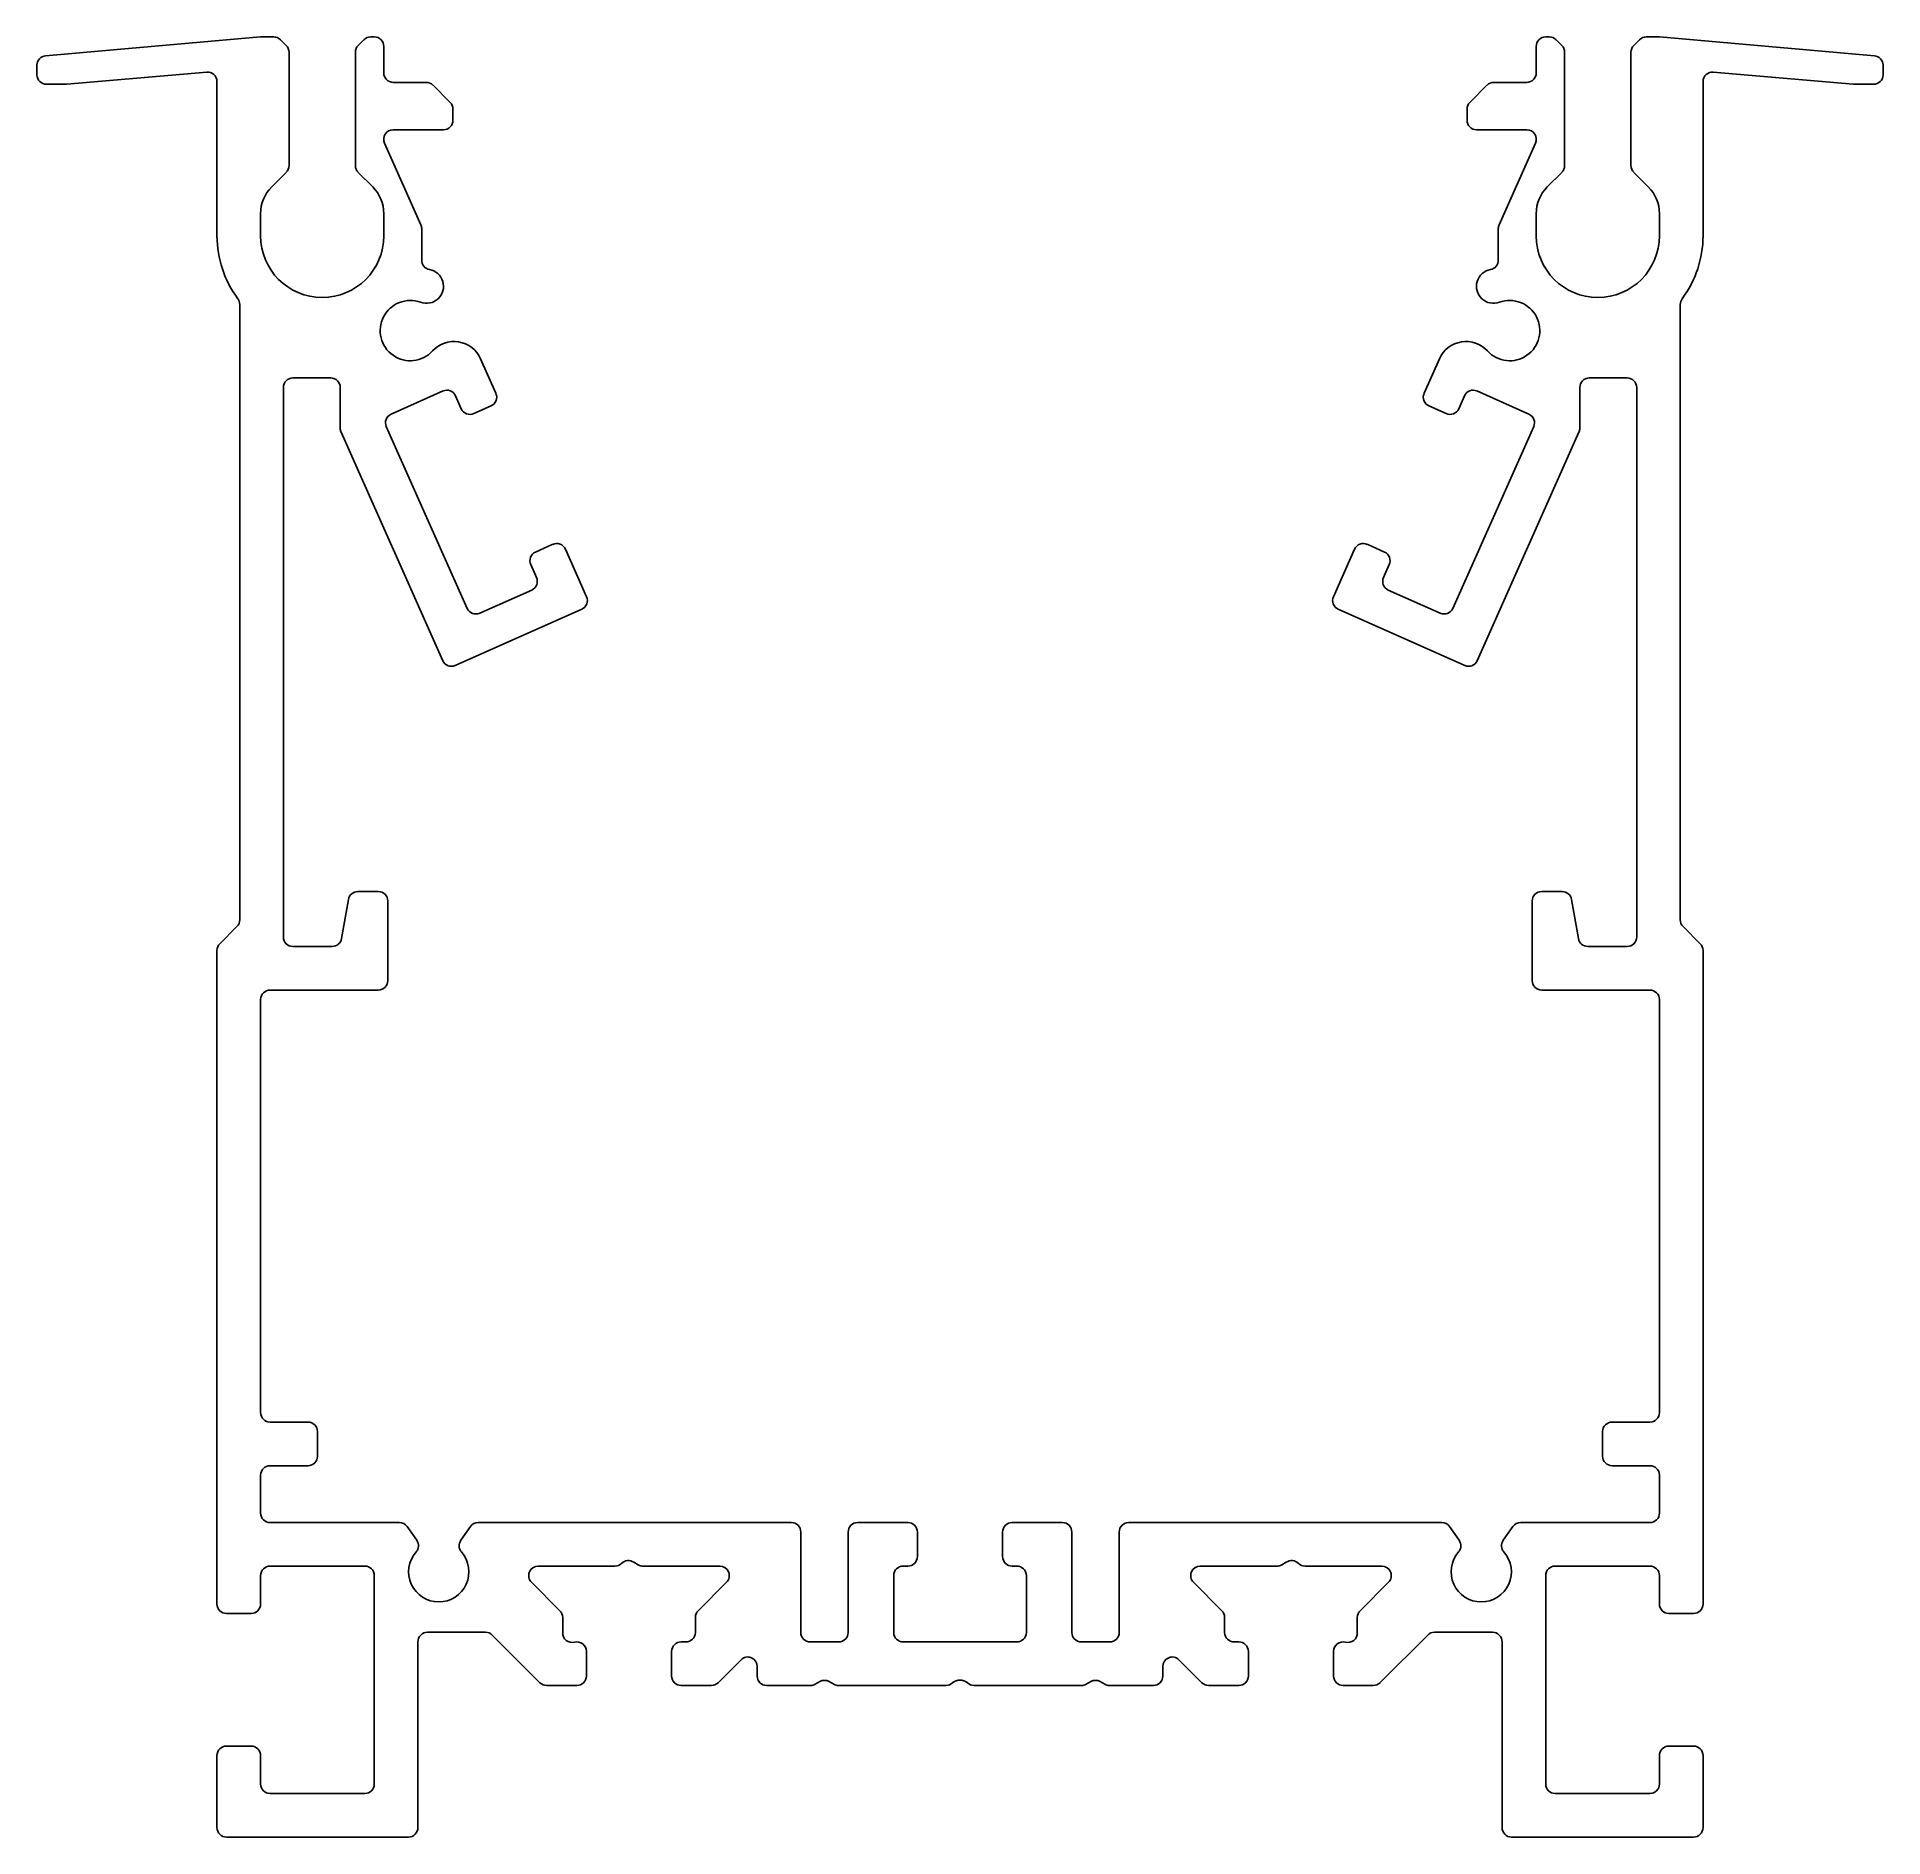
# Model space of a CAD drawing. Extents: x -48.1 to 49.3, y 10.4 to 105.4.
import ezdxf

# ---------------------------------------------------------------- set-up
doc = ezdxf.new("R2010")
doc.units = 0
doc.layers.get('0').update_dxf_attribs({"linetype": 'CONTINUOUS'})

msp = doc.modelspace()

# ---------------------------------------------------------------- linework, layer by layer
for p, q in [((-36.32, 105.375), (-47.664, 104.382)), ((-35.628, 105.375), (-36.32, 105.375)), ((-34.967, 104.921), (-35.274, 105.228)), ((-30.867, 105.228), (-31.174, 104.921)), ((-30.32, 105.375), (-30.513, 105.375)), ((31.672, 105.375), (31.48, 105.375)), ((32.333, 104.921), (32.026, 105.228)), ((36.433, 105.228), (36.126, 104.921)), ((37.48, 105.375), (36.787, 105.375)), ((48.823, 104.382), (37.48, 105.375)), ((-34.82, 98.582), (-34.82, 104.568)), ((-31.32, 104.568), (-31.32, 98.582)), ((-29.82, 103.475), (-29.82, 104.875)), ((30.98, 104.875), (30.98, 103.475)), ((32.48, 98.582), (32.48, 104.568)), ((35.98, 104.568), (35.98, 98.582)), ((-48.12, 103.884), (-48.12, 103.375)), ((-46.538, 102.875), (-39.164, 103.52)), ((40.323, 103.52), (47.697, 102.875)), ((49.28, 103.375), (49.28, 103.884)), ((-47.62, 102.875), (-46.538, 102.875)), ((-38.62, 103.022), (-38.62, 94.875)), ((-27.578, 102.975), (-29.32, 102.975)), ((-26.317, 101.921), (-27.224, 102.828)), ((28.383, 102.828), (27.476, 101.921)), ((30.48, 102.975), (28.737, 102.975)), ((39.78, 94.875), (39.78, 103.022)), ((47.697, 102.875), (48.78, 102.875)), ((-26.17, 100.975), (-26.17, 101.568)), ((27.33, 101.568), (27.33, 100.975)), ((-29.326, 100.475), (-26.67, 100.475)), ((27.83, 100.475), (30.485, 100.475)), ((-27.864, 95.462), (-29.783, 99.771)), ((30.942, 99.771), (29.023, 95.462)), ((-35.735, 97.461), (-34.967, 98.228)), ((-31.174, 98.228), (-30.406, 97.461)), ((31.565, 97.461), (32.333, 98.228)), ((36.126, 98.228), (36.894, 97.461)), ((-36.32, 94.875), (-36.32, 96.046)), ((-29.82, 96.046), (-29.82, 94.875)), ((30.98, 94.875), (30.98, 96.046)), ((37.48, 96.046), (37.48, 94.875)), ((-27.82, 93.606), (-27.82, 95.258)), ((28.98, 95.258), (28.98, 93.606)), ((-37.42, 91.258), (-37.42, 58.782)), ((38.58, 58.782), (38.58, 91.258)), ((-23.903, 86.566), (-24.716, 88.393)), ((25.876, 88.393), (25.062, 86.566)), ((-35.12, 57.875), (-35.12, 86.875)), ((-34.62, 87.375), (-32.62, 87.375)), ((-32.12, 86.875), (-32.12, 84.722)), ((-29.436, 85.471), (-26.695, 86.691)), ((27.854, 86.691), (30.595, 85.471)), ((33.28, 84.722), (33.28, 86.875)), ((33.78, 87.375), (35.78, 87.375)), ((36.28, 86.875), (36.28, 57.875)), ((-26.035, 86.437), (-25.73, 85.752)), ((-25.07, 85.499), (-24.156, 85.906)), ((25.315, 85.906), (26.229, 85.499)), ((26.889, 85.752), (27.194, 86.437)), ((-25.419, 75.218), (-29.689, 84.81)), ((30.848, 84.81), (26.578, 75.218)), ((-32.077, 84.519), (-26.706, 72.456)), ((27.865, 72.456), (33.236, 84.519)), ((-20.903, 78.597), (-21.816, 78.19)), ((-19.124, 75.832), (-20.242, 78.344)), ((21.401, 78.344), (20.283, 75.832)), ((22.975, 78.19), (22.062, 78.597)), ((-22.069, 77.53), (-21.764, 76.845)), ((22.923, 76.845), (23.229, 77.53)), ((-22.018, 76.185), (-24.758, 74.965)), ((25.917, 74.965), (23.177, 76.185)), ((-26.046, 72.202), (-19.377, 75.171)), ((20.536, 75.171), (27.205, 72.202)), ((-31.682, 59.862), (-32.048, 57.788)), ((-30.109, 60.275), (-31.19, 60.275)), ((-29.609, 55.575), (-29.609, 59.775)), ((30.768, 59.775), (30.768, 55.575)), ((32.349, 60.275), (31.268, 60.275)), ((33.207, 57.788), (32.841, 59.862)), ((-37.567, 58.428), (-38.474, 57.521)), ((39.633, 57.521), (38.726, 58.428)), ((-38.62, 57.168), (-38.62, 22.675)), ((-32.54, 57.375), (-34.62, 57.375)), ((35.78, 57.375), (33.699, 57.375)), ((39.78, 22.675), (39.78, 57.168)), ((-36.32, 32.775), (-36.32, 54.575)), ((-35.82, 55.075), (-30.109, 55.075)), ((31.268, 55.075), (36.98, 55.075)), ((37.48, 54.575), (37.48, 32.775)), ((-33.82, 32.275), (-35.82, 32.275)), ((36.98, 32.275), (34.98, 32.275)), ((-33.32, 30.475), (-33.32, 31.775)), ((34.48, 31.775), (34.48, 30.475)), ((-36.32, 27.475), (-36.32, 29.475)), ((-35.82, 29.975), (-33.82, 29.975)), ((34.98, 29.975), (36.98, 29.975)), ((37.48, 29.475), (37.48, 27.475)), ((-29.001, 26.975), (-35.82, 26.975)), ((-28.084, 26.037), (-28.592, 26.762)), ((-25.249, 26.762), (-25.757, 26.037)), ((-8.32, 26.975), (-24.84, 26.975)), ((-7.82, 21.175), (-7.82, 26.475)), ((-5.32, 26.475), (-5.32, 21.175)), ((-2.17, 26.975), (-4.82, 26.975)), ((-1.67, 25.175), (-1.67, 26.475)), ((2.83, 26.475), (2.83, 25.175)), ((5.98, 26.975), (3.33, 26.975)), ((6.48, 21.175), (6.48, 26.475)), ((8.98, 26.475), (8.98, 21.175)), ((25.999, 26.975), (9.48, 26.975)), ((26.916, 26.037), (26.408, 26.762)), ((29.751, 26.762), (29.243, 26.037)), ((36.98, 26.975), (30.16, 26.975)), ((-35.82, 24.675), (-30.82, 24.675)), ((-21.676, 24.675), (-17.623, 24.675)), ((-16.633, 24.88), (-16.393, 24.742)), ((-16.143, 24.675), (-12.09, 24.675)), ((-2.42, 24.675), (-2.17, 24.675)), ((3.33, 24.675), (3.58, 24.675)), ((13.249, 24.675), (17.302, 24.675)), ((17.552, 24.742), (17.792, 24.88)), ((18.782, 24.675), (22.835, 24.675)), ((31.98, 24.675), (36.98, 24.675)), ((-36.32, 22.675), (-36.32, 24.175)), ((-30.32, 24.175), (-30.32, 13.175)), ((-20.529, 22.321), (-22.029, 23.821)), ((-11.737, 23.821), (-13.237, 22.321)), ((-2.92, 21.175), (-2.92, 24.175)), ((4.08, 24.175), (4.08, 21.175)), ((14.396, 22.321), (12.896, 23.821)), ((23.188, 23.821), (21.688, 22.321)), ((31.48, 13.175), (31.48, 24.175)), ((37.48, 24.175), (37.48, 22.675)), ((-38.12, 22.175), (-36.82, 22.175)), ((-20.383, 21.175), (-20.383, 21.968)), ((-13.383, 21.968), (-13.383, 21.175)), ((14.542, 21.175), (14.542, 21.968)), ((21.542, 21.968), (21.542, 21.175)), ((37.98, 22.175), (39.28, 22.175)), ((-28.02, 10.875), (-28.02, 20.685)), ((-27.52, 21.185), (-24.45, 21.185)), ((-24.097, 21.038), (-21.579, 18.521)), ((-13.883, 20.675), (-14.133, 20.675)), ((-5.82, 20.675), (-7.32, 20.675)), ((0.58, 20.675), (-2.42, 20.675)), ((3.58, 20.675), (0.58, 20.675)), ((8.48, 20.675), (6.98, 20.675)), ((15.292, 20.675), (15.042, 20.675)), ((22.738, 18.521), (25.256, 21.038)), ((25.609, 21.185), (28.68, 21.185)), ((29.18, 20.685), (29.18, 10.875)), ((-19.133, 18.875), (-19.133, 20.175)), ((-14.633, 20.175), (-14.633, 18.875)), ((-12.187, 18.521), (-10.974, 19.734)), ((12.133, 19.734), (13.346, 18.521)), ((15.792, 18.875), (15.792, 20.175)), ((20.292, 20.175), (20.292, 18.875)), ((-10.12, 19.38), (-10.12, 18.875)), ((-7.061, 18.442), (-6.82, 18.58)), ((-6.32, 18.58), (-6.08, 18.442)), ((7.239, 18.442), (7.48, 18.58)), ((7.98, 18.58), (8.22, 18.442)), ((11.28, 18.875), (11.28, 19.38)), ((-21.226, 18.375), (-19.633, 18.375)), ((-14.133, 18.375), (-12.54, 18.375)), ((-9.62, 18.375), (-7.311, 18.375)), ((-5.83, 18.375), (-0.161, 18.375)), ((1.32, 18.375), (6.989, 18.375)), ((8.47, 18.375), (10.78, 18.375)), ((13.699, 18.375), (15.292, 18.375)), ((20.792, 18.375), (22.385, 18.375)), ((-38.62, 14.675), (-38.62, 10.875)), ((-36.82, 15.175), (-38.12, 15.175)), ((-36.32, 13.175), (-36.32, 14.675)), ((37.48, 14.675), (37.48, 13.175)), ((39.28, 15.175), (37.98, 15.175)), ((39.78, 10.875), (39.78, 14.675)), ((-30.82, 12.675), (-35.82, 12.675)), ((36.98, 12.675), (31.98, 12.675)), ((-38.12, 10.375), (-28.52, 10.375)), ((29.68, 10.375), (39.28, 10.375))]:
    msp.add_line(p, q)
for centre, radius, start, end in [((-35.628, 104.875), 0.5, 44.99988, 90), ((-30.513, 104.875), 0.5, 90, 134.99977), ((-30.32, 104.875), 0.5, 0, 90), ((31.48, 104.875), 0.5, 90, 180), ((31.672, 104.875), 0.5, 45.00023, 90), ((36.787, 104.875), 0.5, 90, 135.00012), ((-47.62, 103.884), 0.5, 95, 180), ((-35.32, 104.568), 0.5, 360, 44.99988), ((-30.82, 104.568), 0.5, 134.99977, 180), ((31.98, 104.568), 0.5, 360, 45.00023), ((36.48, 104.568), 0.5, 135.00012, 180), ((48.78, 103.884), 0.5, 0, 85), ((-47.62, 103.375), 0.5, 180, 270), ((-39.12, 103.022), 0.5, 0, 95), ((-29.32, 103.475), 0.5, 180, 270), ((30.48, 103.475), 0.5, 270, 0), ((40.28, 103.022), 0.5, 85, 180), ((48.78, 103.375), 0.5, 270, 0), ((-27.578, 102.475), 0.5, 44.99999, 90), ((28.737, 102.475), 0.5, 90, 135.00001), ((-26.67, 101.568), 0.5, 0, 44.99999), ((27.83, 101.568), 0.5, 135.00001, 180), ((-29.326, 99.975), 0.5, 90, 204), ((-26.67, 100.975), 0.5, 270, 0), ((27.83, 100.975), 0.5, 180, 270), ((30.485, 99.975), 0.5, 336, 90), ((-35.32, 98.582), 0.5, 315.00012, 0), ((-30.82, 98.582), 0.5, 180, 225.00009), ((31.98, 98.582), 0.5, 314.99991, 0), ((36.48, 98.582), 0.5, 180, 224.99988), ((-34.32, 96.046), 2, 135.00012, 180), ((-31.82, 96.046), 2, 359.99989, 45.00009), ((32.98, 96.046), 2, 134.99991, 180.00011), ((35.48, 96.046), 2, 360, 44.99988), ((-28.32, 95.258), 0.5, 360, 24), ((29.48, 95.258), 0.5, 156, 180), ((-33.07, 94.875), 5.55, 180, 216.71179), ((-33.07, 94.875), 3.25, 179.99995, 359.99995), ((34.23, 94.875), 3.25, 180.00005, 0.00005), ((34.23, 94.875), 5.55, 323.28821, 360), ((-27.321, 93.592), 0.5, 178.41492, 259.62404), ((28.48, 93.592), 0.5, 280.37596, 1.58508), ((-27.569, 92.215), 0.9, 250, 79.88092), ((28.728, 92.215), 0.9, 100.11908, 290), ((-37.92, 91.258), 0.5, 360, 36.71179), ((39.08, 91.258), 0.5, 143.28821, 180), ((-28.42, 89.875), 1.59, 70, 317.59808), ((29.58, 89.875), 1.59, 222.40192, 110), ((-26.116, 87.77), 1.531, 24, 137.59808), ((27.275, 87.77), 1.531, 42.40192, 156), ((-34.62, 86.875), 0.5, 90, 180), ((-32.62, 86.875), 0.5, 0, 90), ((-26.492, 86.234), 0.5, 24.00002, 113.99999), ((27.651, 86.234), 0.5, 66.00001, 155.99998), ((33.78, 86.875), 0.5, 90, 180), ((35.78, 86.875), 0.5, 0, 90), ((-25.273, 85.956), 0.5, 204.00002, 293.99999), ((-24.36, 86.362), 0.5, 293.99999, 24), ((25.519, 86.362), 0.5, 156, 246.00001), ((26.432, 85.956), 0.5, 246.00001, 335.99998), ((-29.233, 85.014), 0.5, 113.99999, 204.00001), ((30.392, 85.014), 0.5, 335.99999, 66.00001), ((-31.62, 84.722), 0.5, 180, 204), ((32.78, 84.722), 0.5, 336, 360), ((-21.613, 77.734), 0.5, 113.99999, 204.00002), ((-20.699, 78.14), 0.5, 24, 113.99999), ((21.858, 78.14), 0.5, 66.00001, 156), ((22.772, 77.734), 0.5, 335.99998, 66.00001), ((-22.221, 76.642), 0.5, 293.99999, 24.00002), ((23.38, 76.642), 0.5, 155.99998, 246.00001), ((-24.962, 75.422), 0.5, 204.00001, 293.99999), ((-19.581, 75.628), 0.5, 293.99999, 24), ((20.74, 75.628), 0.5, 156, 246.00001), ((26.121, 75.422), 0.5, 246.00001, 335.99999), ((-26.25, 72.659), 0.5, 204, 293.99999), ((27.409, 72.659), 0.5, 246.00001, 336), ((-31.19, 59.775), 0.5, 90, 169.99998), ((-30.109, 59.775), 0.5, 0, 90), ((31.268, 59.775), 0.5, 90, 180), ((32.349, 59.775), 0.5, 10.00002, 90), ((-37.92, 58.782), 0.5, 315, 0), ((39.08, 58.782), 0.5, 180, 225), ((-38.12, 57.168), 0.5, 135, 180), ((-34.62, 57.875), 0.5, 180, 270), ((-32.54, 57.875), 0.5, 270, 349.99998), ((33.699, 57.875), 0.5, 190.00002, 270), ((35.78, 57.875), 0.5, 270, 0), ((39.28, 57.168), 0.5, 360, 45), ((-30.109, 55.575), 0.5, 270, 0), ((31.268, 55.575), 0.5, 180, 270), ((-35.82, 54.575), 0.5, 90, 180), ((36.98, 54.575), 0.5, 0, 90), ((-35.82, 32.775), 0.5, 180, 270), ((-33.82, 31.775), 0.5, 0, 90), ((34.98, 31.775), 0.5, 90, 180), ((36.98, 32.775), 0.5, 270, 0), ((-33.82, 30.475), 0.5, 270, 0), ((34.98, 30.475), 0.5, 180, 270), ((-35.82, 29.475), 0.5, 90, 180), ((36.98, 29.475), 0.5, 0, 90), ((-35.82, 27.475), 0.5, 180, 270), ((36.98, 27.475), 0.5, 270, 0), ((-29.001, 26.475), 0.5, 35.00007, 90), ((-24.84, 26.475), 0.5, 90, 144.99993), ((-8.32, 26.475), 0.5, 0, 90), ((-4.82, 26.475), 0.5, 90, 180), ((-2.17, 26.475), 0.5, 0, 90), ((3.33, 26.475), 0.5, 90, 180), ((5.98, 26.475), 0.5, 0, 90), ((9.48, 26.475), 0.5, 90, 180), ((25.999, 26.475), 0.5, 35.00007, 90), ((30.16, 26.475), 0.5, 90, 144.99993), ((-26.92, 24.375), 1.59, 138.84136, 270), ((-28.494, 25.75), 0.5, 318.84136, 35.00007), ((-26.92, 24.375), 1.59, 270, 41.15864), ((-25.347, 25.75), 0.5, 144.99993, 221.15864), ((28.08, 24.375), 1.59, 138.84136, 270), ((26.506, 25.75), 0.5, 318.84136, 35.00007), ((28.08, 24.375), 1.59, 270, 41.15864), ((29.653, 25.75), 0.5, 144.99993, 221.15864), ((-35.82, 24.175), 0.5, 90, 180), ((-30.82, 24.175), 0.5, 0, 90), ((-21.676, 24.175), 0.5, 90, 225.00011), ((-17.623, 25.175), 0.5, 270, 315.50151), ((-16.916, 24.468), 0.5, 55.56382, 134.55823), ((-16.143, 25.175), 0.5, 239.99968, 270), ((-12.09, 24.175), 0.5, 314.99993, 90), ((-2.42, 24.175), 0.5, 90, 180), ((-2.17, 25.175), 0.5, 270, 0), ((3.33, 25.175), 0.5, 180, 270), ((3.58, 24.175), 0.5, 0, 90), ((13.249, 24.175), 0.5, 90, 225.00007), ((17.302, 25.175), 0.5, 270, 300.00032), ((18.075, 24.468), 0.5, 45.44177, 124.43618), ((18.782, 25.175), 0.5, 224.49849, 270), ((22.835, 24.175), 0.5, 314.99989, 90), ((31.98, 24.175), 0.5, 90, 180), ((36.98, 24.175), 0.5, 0, 90), ((-38.12, 22.675), 0.5, 180, 270), ((-36.82, 22.675), 0.5, 270, 0), ((37.98, 22.675), 0.5, 180, 270), ((39.28, 22.675), 0.5, 270, 0), ((-20.883, 21.968), 0.5, 360, 45.00011), ((-12.883, 21.968), 0.5, 134.99993, 180), ((14.042, 21.968), 0.5, 0, 45.00007), ((22.042, 21.968), 0.5, 134.99989, 180), ((-27.52, 20.685), 0.5, 90, 180), ((-24.45, 20.685), 0.5, 44.99994, 90), ((-19.884, 21.143), 0.5, 176.32369, 285.04163), ((-19.633, 20.175), 0.5, 360, 104.03618), ((-14.133, 20.175), 0.5, 90, 180), ((-13.883, 21.175), 0.5, 270, 0), ((-7.32, 21.175), 0.5, 180, 270), ((-5.82, 21.175), 0.5, 270, 0), ((-2.42, 21.175), 0.5, 180, 270), ((3.58, 21.175), 0.5, 270, 0), ((6.98, 21.175), 0.5, 180, 270), ((8.48, 21.175), 0.5, 270, 0), ((15.042, 21.175), 0.5, 180, 270), ((15.292, 20.175), 0.5, 0, 90), ((20.792, 20.175), 0.5, 75.96382, 180), ((21.043, 21.143), 0.5, 254.95837, 3.67631), ((25.609, 20.685), 0.5, 90, 135.00006), ((28.68, 20.685), 0.5, 0, 90), ((-10.62, 19.38), 0.5, 0, 135), ((11.78, 19.38), 0.5, 45, 180), ((-21.226, 18.875), 0.5, 224.99994, 270), ((-19.633, 18.875), 0.5, 270, 0), ((-14.133, 18.875), 0.5, 180, 270), ((-12.54, 18.875), 0.5, 270, 315), ((-9.62, 18.875), 0.5, 180, 270), ((-6.57, 18.147), 0.5, 60.00087, 119.99913), ((-0.161, 18.875), 0.5, 270, 315.50133), ((0.528, 18.15), 0.5, 84.03754, 131.54777), ((0.631, 18.15), 0.5, 48.45223, 95.96246), ((1.32, 18.875), 0.5, 224.49867, 270), ((7.73, 18.147), 0.5, 60.00087, 119.99913), ((10.78, 18.875), 0.5, 270, 0), ((13.699, 18.875), 0.5, 225, 270), ((15.292, 18.875), 0.5, 270, 0), ((20.792, 18.875), 0.5, 180, 270), ((22.385, 18.875), 0.5, 270, 315.00006), ((-7.311, 18.875), 0.5, 270, 299.99913), ((-5.83, 18.875), 0.5, 240.00087, 270), ((6.989, 18.875), 0.5, 270, 299.99913), ((8.47, 18.875), 0.5, 240.00087, 270), ((-38.12, 14.675), 0.5, 90, 180), ((-36.82, 14.675), 0.5, 0, 90), ((37.98, 14.675), 0.5, 90, 180), ((39.28, 14.675), 0.5, 0, 90), ((-35.82, 13.175), 0.5, 180, 270), ((-30.82, 13.175), 0.5, 270, 0), ((31.98, 13.175), 0.5, 180, 270), ((36.98, 13.175), 0.5, 270, 0), ((-38.12, 10.875), 0.5, 180, 270), ((-28.52, 10.875), 0.5, 270, 0), ((29.68, 10.875), 0.5, 180, 270), ((39.28, 10.875), 0.5, 270, 0)]:
    msp.add_arc(centre, radius, start, end)

doc.saveas('drawing.dxf')
